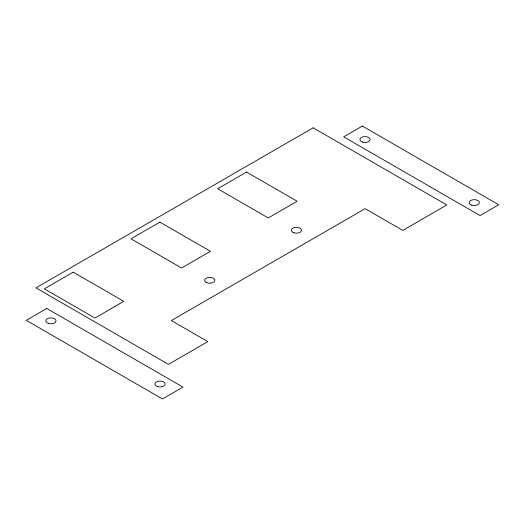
<?xml version="1.0" encoding="UTF-8"?>
<svg xmlns="http://www.w3.org/2000/svg" width="525" height="525" viewBox="0 0 525 525"><rect width="100%" height="100%" fill="white"/><g stroke="black" fill="none" stroke-linecap="round" stroke-linejoin="round"><path stroke-width="0.79" d="M313.162 127.811L35.943 287.864L168.433 364.363L207.834 341.611L171.353 320.545L365.137 208.668L402.767 230.396L446.801 204.967L313.162 127.811M73.211 272.167L44.323 288.848L94.887 318.038L123.775 301.357L73.211 272.167M159.895 222.121L131.001 238.803L181.565 267.993L210.459 251.311L159.895 222.121M246.573 172.075L217.685 188.757L268.249 217.947L297.137 201.265L246.573 172.075M362.368 126.046L343.678 136.835L480.06 215.578L498.75 204.789L362.368 126.046M46.771 308.477L26.25 320.322L162.442 398.954L182.963 387.109L46.771 308.477M471.706 205.157A5.106 2.947 0 0 0 479.364 202.604A5.106 2.947 0 0 0 471.706 200.045A5.106 2.947 0 0 0 471.706 205.157M362.48 142.098A5.106 2.947 0 0 0 370.145 139.545A5.106 2.947 0 0 0 362.48 136.992A5.106 2.947 0 0 0 362.48 142.098M157.487 386.571A5.106 2.947 0 0 0 165.145 384.011A5.106 2.947 0 0 0 157.487 381.458A5.106 2.947 0 0 0 157.487 386.571M48.366 323.393A5.106 2.947 0 0 0 56.031 320.841A5.106 2.947 0 0 0 48.366 318.288A5.106 2.947 0 0 0 48.366 323.393M293.862 232.785A5.106 2.947 0 0 0 301.521 230.232A5.106 2.947 0 0 0 293.862 227.673A5.106 2.947 0 0 0 293.862 232.785M206.122 282.358A5.106 2.947 0 0 0 214.666 281.039A5.106 2.947 0 0 0 208.412 277.423A5.106 2.947 0 0 0 206.122 282.358"/></g></svg>
